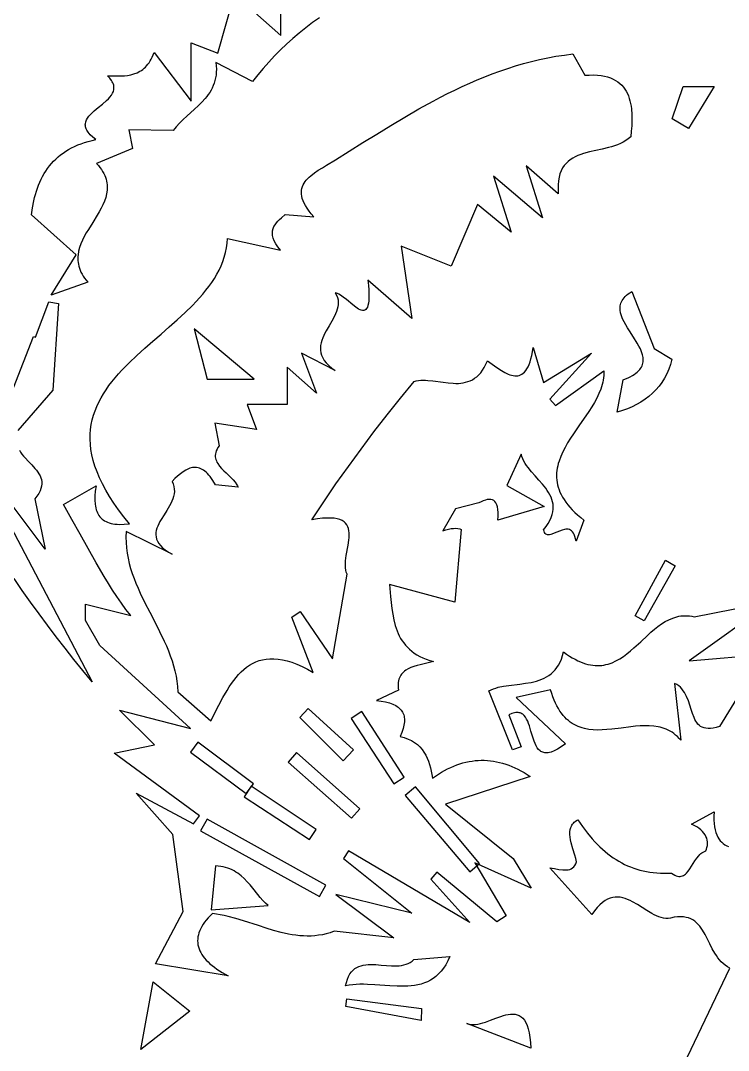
# Model space of a CAD drawing. Header units: metres. Extents: x -6.5 to 48.9, y 1.2 to 49.2.
# Drawn here: x 16.24 to 26.7, y 24.32 to 39.55 of the extents above; entities that cross this region are included whole.
import ezdxf

# ---------------------------------------------------------------- set-up
doc = ezdxf.new("R2010")
doc.units = ezdxf.units.M

msp = doc.modelspace()

# ---------------------------------------------------------------- linework, layer by layer
for points in [[(20.654973, 39.592565), (20.551536, 39.519435), (20.451229, 39.443823), (20.353909, 39.365708), (20.259434, 39.285074), (20.167661, 39.2019), (20.078447, 39.11617), (19.991649, 39.027864), (19.907125, 38.936965), (19.824731, 38.843453), (19.744325, 38.747311), (19.665764, 38.648519), (19.124385, 38.931475), (19.124385, 38.931475), (19.129192, 38.881208), (19.13092, 38.833222), (19.12972, 38.787411), (19.125741, 38.743666), (19.119134, 38.701881), (19.110048, 38.661948), (19.098633, 38.62376), (19.08504, 38.58721), (19.069416, 38.55219), (19.051914, 38.518593), (19.032681, 38.486311), (19.011869, 38.455239), (18.989627, 38.425267), (18.966105, 38.39629), (18.91582, 38.340887), (18.862212, 38.288173), (18.80648, 38.237289), (18.693438, 38.137579), (18.638526, 38.087036), (18.586285, 38.03489), (18.537913, 37.980283), (18.515552, 37.951788), (18.494609, 37.922356), (17.83833, 37.93262), (17.89207, 37.658202), (17.361035, 37.433926), (17.361035, 37.433926), (17.387229, 37.404597), (17.410769, 37.375484), (17.431739, 37.346579), (17.450224, 37.317875), (17.466309, 37.289364), (17.48008, 37.261039), (17.491621, 37.232893), (17.501017, 37.204918), (17.508354, 37.177106), (17.513717, 37.149451), (17.51719, 37.121945), (17.518859, 37.094579), (17.518809, 37.067348), (17.517126, 37.040243), (17.509197, 36.986383), (17.495753, 36.93294), (17.477476, 36.879854), (17.455045, 36.827065), (17.429142, 36.774514), (17.400447, 36.722142), (17.369641, 36.66989), (17.30442, 36.565504), (17.238924, 36.46088), (17.207774, 36.40833), (17.178599, 36.355543), (17.152077, 36.302458), (17.128891, 36.249017), (17.10972, 36.195159), (17.095246, 36.140825), (17.086149, 36.085956), (17.08383, 36.058303), (17.08311, 36.030493), (17.084076, 36.002519), (17.08681, 35.974375), (17.0914, 35.946052), (17.09793, 35.917543), (17.106485, 35.888841), (17.11715, 35.859938), (17.13001, 35.830827), (17.145151, 35.8015), (17.162657, 35.77195), (17.182613, 35.74217), (17.205105, 35.712152), (17.230218, 35.681888), (16.690708, 35.486935), (17.060303, 36.087526), (16.399191, 36.676748), (16.399191, 36.676748), (16.413177, 36.781371), (16.432146, 36.882361), (16.443572, 36.931424), (16.456331, 36.979494), (16.470452, 37.026543), (16.485963, 37.072545), (16.502894, 37.117469), (16.521274, 37.16129), (16.541132, 37.203977), (16.562496, 37.245504), (16.585397, 37.285842), (16.609862, 37.324963), (16.63592, 37.36284), (16.663601, 37.399443), (16.692934, 37.434746), (16.723948, 37.46872), (16.756671, 37.501336), (16.791133, 37.532568), (16.827363, 37.562386), (16.865389, 37.590763), (16.905241, 37.617671), (16.946948, 37.643082), (16.990538, 37.666968), (17.036041, 37.6893), (17.083485, 37.71005), (17.1329, 37.729192), (17.184314, 37.746695), (17.237757, 37.762533), (17.293258, 37.776678), (17.350845, 37.789101), (17.350845, 37.789101), (17.303057, 37.826527), (17.264772, 37.862458), (17.23538, 37.896993), (17.223829, 37.913768), (17.214274, 37.93023), (17.206639, 37.946393), (17.200847, 37.962268), (17.196823, 37.977868), (17.19449, 37.993205), (17.193773, 38.008292), (17.194596, 38.023141), (17.200556, 38.052173), (17.211763, 38.0804), (17.227608, 38.107922), (17.247485, 38.134836), (17.270784, 38.161242), (17.296898, 38.187237), (17.32522, 38.212921), (17.386053, 38.26375), (17.448419, 38.314517), (17.507456, 38.366012), (17.534207, 38.392278), (17.558301, 38.419023), (17.579131, 38.446343), (17.596089, 38.474339), (17.608568, 38.503109), (17.615959, 38.532751), (17.617557, 38.54793), (17.617654, 38.563364), (17.616176, 38.579066), (17.613046, 38.595047), (17.608188, 38.61132), (17.601527, 38.627898), (17.592985, 38.644792), (17.582488, 38.662016), (17.555322, 38.697499), (17.519421, 38.734447), (17.519421, 38.734447), (17.62078, 38.731001), (17.671296, 38.730184), (17.721411, 38.730798), (17.770903, 38.733461), (17.819552, 38.738794), (17.867137, 38.747416), (17.913439, 38.759947), (17.958237, 38.777007), (18.001311, 38.799216), (18.022132, 38.812445), (18.04244, 38.827193), (18.062206, 38.843538), (18.081403, 38.861558), (18.100005, 38.881329), (18.117982, 38.90293), (18.135308, 38.926438), (18.151954, 38.95193), (18.167895, 38.979484), (18.183101, 39.009178), (18.197545, 39.041087), (18.211201, 39.075292), (18.759599, 38.360269), (18.759599, 39.218529), (19.152193, 39.069614), (19.396476, 39.942054), (20.081419, 39.327362), (20.081419, 40.095599)], [(24.399192, 39.055681), (24.577327, 38.740456), (24.577327, 38.740456), (24.643185, 38.744564), (24.704922, 38.745258), (24.762662, 38.742669), (24.816529, 38.736929), (24.866646, 38.72817), (24.913138, 38.716522), (24.956127, 38.702117), (24.995739, 38.685087), (25.032097, 38.665563), (25.065325, 38.643677), (25.095546, 38.619559), (25.122885, 38.593342), (25.147465, 38.565156), (25.16941, 38.535134), (25.188844, 38.503406), (25.205891, 38.470104), (25.220674, 38.43536), (25.233318, 38.399304), (25.243947, 38.362069), (25.252683, 38.323786), (25.259652, 38.284586), (25.264976, 38.2446), (25.271188, 38.162798), (25.27231, 38.079432), (25.269332, 37.995553), (25.263246, 37.912213), (25.255041, 37.830462), (25.255041, 37.830462), (25.219812, 37.8013), (25.182403, 37.775389), (25.143043, 37.752423), (25.101961, 37.732095), (25.059388, 37.714096), (25.015552, 37.698119), (24.970683, 37.683858), (24.925011, 37.671005), (24.832173, 37.648293), (24.738874, 37.627523), (24.646949, 37.606239), (24.558234, 37.581981), (24.515654, 37.567968), (24.474565, 37.552289), (24.435196, 37.534638), (24.397776, 37.514707), (24.362536, 37.492188), (24.329704, 37.466774), (24.29951, 37.438158), (24.272183, 37.406032), (24.247953, 37.37009), (24.22705, 37.330024), (24.209702, 37.285525), (24.19614, 37.236288), (24.186592, 37.182005), (24.181288, 37.122368), (24.180457, 37.057071), (24.18433, 36.985805), (23.712192, 37.399427), (23.952188, 36.634996), (23.228702, 37.248215), (23.488793, 36.419777), (22.989155, 36.827645), (22.603093, 35.917464), (21.863973, 36.211804), (22.021184, 35.146263), (21.371985, 35.71144), (21.371985, 35.71144), (21.379593, 35.634159), (21.384425, 35.565481), (21.386611, 35.505009), (21.386282, 35.452341), (21.383569, 35.407079), (21.378603, 35.368823), (21.371514, 35.337173), (21.362433, 35.31173), (21.351491, 35.292094), (21.338818, 35.277865), (21.324545, 35.268644), (21.308803, 35.264032), (21.291722, 35.263628), (21.273434, 35.267033), (21.254068, 35.273848), (21.233756, 35.283672), (21.212629, 35.296107), (21.190816, 35.310753), (21.145658, 35.345078), (21.052873, 35.422673), (21.007337, 35.45955), (20.963766, 35.490885), (20.943044, 35.503474), (20.923206, 35.513479), (20.904382, 35.520501), (20.886702, 35.524138), (20.886702, 35.524138), (20.906688, 35.489558), (20.920753, 35.454943), (20.92936, 35.420287), (20.932973, 35.385585), (20.932055, 35.35083), (20.927069, 35.316019), (20.91848, 35.281144), (20.906749, 35.246202), (20.892341, 35.211187), (20.875718, 35.176093), (20.837684, 35.105648), (20.796353, 35.034823), (20.755432, 34.963576), (20.736283, 34.927781), (20.718627, 34.891865), (20.702927, 34.855821), (20.689646, 34.819645), (20.679247, 34.783331), (20.672194, 34.746874), (20.668951, 34.710268), (20.66998, 34.673509), (20.675745, 34.63659), (20.686709, 34.599507), (20.703335, 34.562253), (20.726088, 34.524825), (20.75543, 34.487215), (20.791824, 34.44942), (20.835734, 34.411433), (20.887623, 34.373249), (20.388036, 34.633563), (20.613309, 34.039662), (20.177552, 34.425618), (20.177552, 33.873696), (19.58794, 33.873696), (19.722351, 33.50033), (19.109163, 33.598179), (19.171937, 33.261187), (19.171937, 33.261187), (19.154491, 33.235359), (19.140461, 33.210397), (19.129677, 33.186257), (19.121964, 33.162896), (19.11715, 33.140271), (19.115063, 33.118337), (19.115531, 33.097052), (19.11838, 33.076372), (19.123438, 33.056253), (19.130533, 33.036652), (19.139493, 33.017525), (19.150143, 32.998829), (19.175829, 32.962555), (19.206211, 32.927483), (19.239909, 32.893264), (19.275541, 32.859549), (19.34709, 32.792243), (19.380246, 32.757954), (19.409816, 32.722779), (19.434419, 32.686367), (19.444427, 32.66759), (19.452676, 32.648372), (19.120095, 32.68217), (19.120095, 32.68217), (19.08004, 32.749083), (19.060012, 32.77839), (19.039983, 32.80502), (19.019954, 32.829039), (18.999924, 32.850515), (18.979893, 32.869513), (18.959861, 32.8861), (18.939827, 32.900344), (18.919792, 32.912311), (18.899756, 32.922067), (18.879717, 32.92968), (18.859677, 32.935216), (18.839635, 32.938741), (18.81959, 32.940324), (18.799543, 32.940029), (18.779493, 32.937925), (18.75944, 32.934077), (18.739385, 32.928553), (18.719326, 32.921418), (18.679199, 32.902587), (18.639058, 32.878117), (18.598901, 32.848542), (18.558727, 32.814396), (18.518535, 32.776212), (18.478323, 32.734524), (18.478323, 32.734524), (18.494082, 32.69638), (18.504258, 32.658736), (18.509307, 32.621573), (18.509685, 32.584868), (18.505848, 32.548601), (18.498252, 32.51275), (18.487354, 32.477295), (18.47361, 32.442213), (18.457477, 32.407484), (18.43941, 32.373087), (18.399299, 32.305201), (18.356929, 32.238386), (18.315949, 32.172472), (18.297121, 32.139799), (18.28001, 32.107288), (18.26507, 32.074918), (18.25276, 32.042666), (18.243534, 32.010512), (18.237849, 31.978435), (18.236162, 31.946412), (18.238928, 31.914424), (18.246604, 31.882449), (18.259646, 31.850465), (18.27851, 31.818452), (18.303653, 31.786387), (18.335531, 31.754251), (18.374599, 31.722021), (18.421315, 31.689676), (18.476134, 31.657195), (17.797427, 31.993547), (17.797427, 31.993547), (17.794279, 31.912264), (17.795839, 31.832236), (17.801811, 31.753383), (17.811898, 31.675627), (17.825805, 31.598889), (17.843235, 31.52309), (17.863891, 31.448149), (17.887479, 31.373988), (17.9137, 31.300528), (17.942261, 31.227689), (17.972863, 31.155393), (18.005212, 31.083559), (18.073962, 30.940964), (18.146142, 30.799271), (18.219382, 30.657845), (18.291313, 30.516053), (18.359565, 30.373261), (18.391571, 30.301292), (18.421769, 30.228835), (18.449862, 30.155811), (18.475555, 30.082142), (18.498551, 30.007747), (18.518554, 29.932548), (18.535268, 29.856465), (18.548397, 29.779419), (18.557644, 29.70133), (18.562713, 29.622121), (19.050132, 29.196243), (19.050132, 29.196243), (19.167065, 29.426895), (19.226801, 29.538329), (19.288712, 29.644862), (19.320794, 29.695749), (19.353794, 29.744762), (19.387835, 29.791683), (19.423043, 29.836298), (19.459543, 29.878389), (19.497457, 29.917739), (19.536913, 29.954134), (19.578032, 29.987355), (19.620942, 30.017188), (19.665765, 30.043415), (19.712626, 30.06582), (19.761651, 30.084187), (19.812963, 30.0983), (19.866687, 30.107942), (19.922948, 30.112896), (19.981871, 30.112947), (20.043579, 30.107878), (20.108197, 30.097472), (20.175851, 30.081514), (20.246664, 30.059787), (20.320761, 30.032075), (20.398267, 29.99816), (20.479306, 29.957828), (20.564003, 29.910861), (20.248303, 30.725228), (20.370954, 30.81113), (20.849319, 30.11168), (21.062018, 31.364738), (21.062018, 31.364738), (21.050889, 31.393052), (21.043316, 31.423444), (21.038909, 31.455683), (21.037281, 31.489541), (21.038042, 31.52479), (21.040805, 31.5612), (21.05078, 31.63659), (21.077648, 31.791241), (21.088324, 31.866842), (21.091613, 31.90341), (21.093017, 31.938852), (21.092148, 31.972938), (21.088618, 32.005441), (21.082038, 32.036131), (21.072019, 32.064779), (21.058173, 32.091157), (21.040111, 32.115035), (21.017445, 32.136186), (20.989787, 32.15438), (20.956746, 32.169388), (20.917936, 32.180982), (20.872968, 32.188933), (20.821452, 32.193012), (20.763, 32.192991), (20.697225, 32.188639), (20.623736, 32.17973), (20.542147, 32.166033), (20.542147, 32.166033), (20.718644, 32.433097), (20.898805, 32.696609), (21.082564, 32.956767), (21.269851, 33.213769), (21.460599, 33.467815), (21.654741, 33.719103), (21.852207, 33.967831), (22.052931, 34.214197), (22.052931, 34.214197), (22.085012, 34.222089), (22.118035, 34.227464), (22.151917, 34.230585), (22.186577, 34.231714), (22.221933, 34.231113), (22.257901, 34.229042), (22.331347, 34.221544), (22.481976, 34.200452), (22.557842, 34.191048), (22.633199, 34.185201), (22.670481, 34.184266), (22.707388, 34.185006), (22.743839, 34.187682), (22.779752, 34.192557), (22.815043, 34.199893), (22.849631, 34.209952), (22.883434, 34.222995), (22.916369, 34.239285), (22.948354, 34.259083), (22.979307, 34.282652), (23.009145, 34.310253), (23.037786, 34.342149), (23.065149, 34.378601), (23.09115, 34.419871), (23.115707, 34.466221), (23.138739, 34.517914), (23.138739, 34.517914), (23.241655, 34.446264), (23.293275, 34.410529), (23.344565, 34.376947), (23.395199, 34.347086), (23.444849, 34.322513), (23.469203, 34.312701), (23.493188, 34.304799), (23.516764, 34.299004), (23.539889, 34.295512), (23.562523, 34.294519), (23.584625, 34.29622), (23.606154, 34.300813), (23.627068, 34.308493), (23.647327, 34.319455), (23.666891, 34.333898), (23.685717, 34.352015), (23.703766, 34.374004), (23.720997, 34.400061), (23.737367, 34.430381), (23.752838, 34.465161), (23.767367, 34.504597), (23.780913, 34.548885), (23.793437, 34.59822), (23.804896, 34.6528), (23.81525, 34.71282), (23.96832, 34.199199), (24.673118, 34.632921), (24.060768, 33.950588), (24.141816, 33.856002), (24.857336, 34.369069), (24.857336, 34.369069), (24.858256, 34.335135), (24.857139, 34.301304), (24.854073, 34.26757), (24.849149, 34.233928), (24.842458, 34.200371), (24.834089, 34.166893), (24.812678, 34.100153), (24.78564, 34.033662), (24.753694, 33.967371), (24.717563, 33.901235), (24.677968, 33.835207), (24.635629, 33.769238), (24.59127, 33.703284), (24.499371, 33.571228), (24.408043, 33.438664), (24.364396, 33.372075), (24.323056, 33.305218), (24.284744, 33.238046), (24.250182, 33.170513), (24.22009, 33.102571), (24.19519, 33.034174), (24.184913, 32.999791), (24.176204, 32.965276), (24.169154, 32.930623), (24.163853, 32.895828), (24.160391, 32.860883), (24.158858, 32.825784), (24.159345, 32.790524), (24.161941, 32.755098), (24.166737, 32.719499), (24.173823, 32.683722), (24.183289, 32.647761), (24.195225, 32.611609), (24.209722, 32.575262), (24.226869, 32.538713), (24.246757, 32.501957), (24.269476, 32.464987), (24.295116, 32.427798), (24.323767, 32.390384), (24.35552, 32.352739), (24.390464, 32.314857), (24.428691, 32.276732), (24.470289, 32.238358), (24.515349, 32.19973), (24.563962, 32.160842), (24.447495, 31.850208), (24.447495, 31.850208), (24.439806, 31.887598), (24.43061, 31.919798), (24.42001, 31.94712), (24.408111, 31.969875), (24.395015, 31.988376), (24.380825, 32.002935), (24.365646, 32.013861), (24.349581, 32.021468), (24.332733, 32.026068), (24.315206, 32.027971), (24.297103, 32.027489), (24.278527, 32.024934), (24.240372, 32.014852), (24.201569, 32.000218), (24.125328, 31.967268), (24.089545, 31.953938), (24.0726, 31.94915), (24.056424, 31.94603), (24.04112, 31.944888), (24.026792, 31.946036), (24.013544, 31.949786), (24.001478, 31.95645), (23.990698, 31.966339), (23.981308, 31.979765), (23.973411, 31.99704), (23.967111, 32.018475), (23.967111, 32.018475), (24.004383, 32.066808), (24.03552, 32.113403), (24.06083, 32.158348), (24.080617, 32.201731), (24.095189, 32.243638), (24.104851, 32.284157), (24.109911, 32.323377), (24.110673, 32.361385), (24.107445, 32.398268), (24.100532, 32.434114), (24.09024, 32.46901), (24.076877, 32.503045), (24.060748, 32.536306), (24.042159, 32.56888), (24.021417, 32.600855), (23.998828, 32.632319), (23.949333, 32.694065), (23.896124, 32.754816), (23.841651, 32.815276), (23.788364, 32.876144), (23.738712, 32.938122), (23.716016, 32.969746), (23.695146, 33.001911), (23.676411, 33.034703), (23.660116, 33.068211), (23.646567, 33.102523), (23.63607, 33.137725), (23.425634, 32.675147), (23.977787, 32.361423), (23.291032, 32.159889), (23.291032, 32.159889), (23.294864, 32.220294), (23.295121, 32.273218), (23.291962, 32.318996), (23.285543, 32.357965), (23.27602, 32.390461), (23.263552, 32.416821), (23.248295, 32.437381), (23.230407, 32.452477), (23.210044, 32.462446), (23.187363, 32.467625), (23.162522, 32.468349), (23.135678, 32.464956), (23.106987, 32.457781), (23.076608, 32.447161), (23.044696, 32.433432), (23.011409, 32.416932), (22.663815, 32.329634), (22.478839, 32.003367), (22.478839, 32.003367), (22.520732, 32.018242), (22.561502, 32.02929), (22.600579, 32.036672), (22.637393, 32.040547), (22.671372, 32.041074), (22.701946, 32.038412), (22.728546, 32.032722), (22.7506, 32.024162), (22.655314, 30.950038), (21.688597, 31.21213), (21.688597, 31.21213), (21.705437, 31.033784), (21.714137, 30.944888), (21.724386, 30.856906), (21.737207, 30.770384), (21.75362, 30.685871), (21.774649, 30.603912), (21.787213, 30.564061), (21.801314, 30.525054), (21.817079, 30.48696), (21.834637, 30.449846), (21.854116, 30.413781), (21.875642, 30.378833), (21.899343, 30.345071), (21.925348, 30.312563), (21.953784, 30.281377), (21.984779, 30.251583), (22.01846, 30.223247), (22.054955, 30.196439), (22.094393, 30.171227), (22.1369, 30.147679), (22.182604, 30.125864), (22.231634, 30.10585), (22.284116, 30.087706), (22.34018, 30.071499), (22.34018, 30.071499), (22.242375, 30.04742), (22.144336, 30.024329), (22.096739, 30.01172), (22.050897, 29.99764), (22.007414, 29.981513), (21.966894, 29.962768), (21.929942, 29.94083), (21.912993, 29.928485), (21.897163, 29.915127), (21.882527, 29.900684), (21.869161, 29.885085), (21.85714, 29.868259), (21.84654, 29.850132), (21.837436, 29.830634), (21.829905, 29.809693), (21.824021, 29.787238), (21.81986, 29.763197), (21.817498, 29.737497), (21.81701, 29.710068), (21.818472, 29.680838), (21.82196, 29.649735), (21.499003, 29.495865), (21.499003, 29.495865), (21.568189, 29.486061), (21.630997, 29.473571), (21.687436, 29.458296), (21.737516, 29.440138), (21.781245, 29.419001), (21.800731, 29.407285), (21.818633, 29.394787), (21.834953, 29.381495), (21.84969, 29.367397), (21.862847, 29.352481), (21.874425, 29.336735), (21.884425, 29.320147), (21.892847, 29.302703), (21.899694, 29.284393), (21.904966, 29.265204), (21.908665, 29.245124), (21.910792, 29.22414), (21.911347, 29.20224), (21.910333, 29.179412), (21.903599, 29.130925), (21.890599, 29.07858), (21.871343, 29.02228), (21.84584, 28.961926), (21.84584, 28.961926), (21.907557, 28.945605), (21.963707, 28.925152), (22.014572, 28.90082), (22.060435, 28.87286), (22.101579, 28.841526), (22.138286, 28.80707), (22.170841, 28.769744), (22.199525, 28.729799), (22.224622, 28.687489), (22.246414, 28.643066), (22.265184, 28.596783), (22.281215, 28.54889), (22.294791, 28.499641), (22.306192, 28.449288), (22.315704, 28.398083), (22.323608, 28.346279), (22.323608, 28.346279), (22.368752, 28.377744), (22.413891, 28.407207), (22.459026, 28.43467), (22.504158, 28.460134), (22.549286, 28.483603), (22.594412, 28.505079), (22.639536, 28.524562), (22.684659, 28.542057), (22.72978, 28.557564), (22.774902, 28.571086), (22.820023, 28.582624), (22.865146, 28.592182), (22.91027, 28.599762), (22.955396, 28.605365), (23.000524, 28.608993), (23.045655, 28.610649), (23.09079, 28.610335), (23.135929, 28.608053), (23.181073, 28.603806), (23.226222, 28.597594), (23.271377, 28.589421), (23.316538, 28.579289), (23.361706, 28.5672), (23.406882, 28.553155), (23.452065, 28.537157), (23.497257, 28.519209), (23.542459, 28.499312), (23.58767, 28.477469), (23.632891, 28.453681), (23.678123, 28.427951), (23.723366, 28.400281), (23.768622, 28.370673), (22.516786, 27.962125), (23.516685, 27.160225), (23.782135, 26.717809), (22.950855, 27.094692), (23.413955, 26.312351), (23.275135, 26.223504), (22.3873, 26.953736), (22.29834, 26.853909), (22.876125, 26.210091), (21.08561, 27.270233), (21.010684, 27.157923), (22.019559, 26.347515), (20.894829, 26.627833), (21.754123, 25.983362), (20.870495, 26.08132), (20.870495, 26.08132), (20.812941, 26.061165), (20.755724, 26.044668), (20.698818, 26.031646), (20.642199, 26.021916), (20.585842, 26.015296), (20.529721, 26.011603), (20.473813, 26.010654), (20.418091, 26.012266), (20.362532, 26.016257), (20.307109, 26.022445), (20.251799, 26.030646), (20.196577, 26.040678), (20.086294, 26.065504), (19.976062, 26.095461), (19.865682, 26.129087), (19.754954, 26.164922), (19.531659, 26.23737), (19.418694, 26.27106), (19.304583, 26.301113), (19.247037, 26.314318), (19.18913, 26.326066), (19.130837, 26.336174), (19.072133, 26.344459), (19.072133, 26.344459), (19.039508, 26.312167), (19.009561, 26.280068), (18.982281, 26.248163), (18.957659, 26.216456), (18.935685, 26.184949), (18.916346, 26.153646), (18.899635, 26.12255), (18.885539, 26.091663), (18.874049, 26.06099), (18.865155, 26.030532), (18.858846, 26.000292), (18.855112, 25.970275), (18.853943, 25.940482), (18.855328, 25.910917), (18.859257, 25.881583), (18.865719, 25.852483), (18.874705, 25.823619), (18.886204, 25.794996), (18.900206, 25.766615), (18.9167, 25.73848), (18.935677, 25.710595), (18.957125, 25.682961), (18.981035, 25.655582), (19.007396, 25.628461), (19.036198, 25.601601), (19.06743, 25.575005), (19.101083, 25.548675), (19.137146, 25.522616), (19.175609, 25.49683), (19.216461, 25.471321), (19.305292, 25.421141), (18.231599, 25.602001), (18.642313, 26.37209), (18.486288, 27.512872), (17.945626, 28.123297), (18.795219, 27.670181), (18.881769, 27.790453), (17.618841, 28.716759), (18.216451, 28.838494), (17.701357, 29.353588), (18.747292, 29.080735), (17.408011, 30.307234), (17.197447, 30.677828), (17.197447, 30.920063), (17.864297, 30.75019), (17.864297, 30.75019), (17.794447, 30.842387), (17.726761, 30.936251), (17.660995, 31.031728), (17.596908, 31.128759), (17.534255, 31.227291), (17.472795, 31.327266), (17.352481, 31.531323), (17.23402, 31.740484), (17.115472, 31.954302), (16.994892, 32.172328), (16.870337, 32.394115), (17.352599, 32.667501), (17.352599, 32.667501), (17.341767, 32.591777), (17.335679, 32.5213), (17.334512, 32.456108), (17.338441, 32.396244), (17.342372, 32.368323), (17.347644, 32.341748), (17.354277, 32.316525), (17.362295, 32.292658), (17.371719, 32.270154), (17.382572, 32.249017), (17.394875, 32.229252), (17.408651, 32.210865), (17.423921, 32.193859), (17.440707, 32.17824), (17.459033, 32.164014), (17.478918, 32.151185), (17.500387, 32.139758), (17.52346, 32.129739), (17.54816, 32.121132), (17.574509, 32.113943), (17.602528, 32.108176), (17.632241, 32.103836), (17.663668, 32.100929), (17.696832, 32.09946), (17.768459, 32.100855), (17.847298, 32.10806), (17.847298, 32.10806), (17.762965, 32.21261), (17.685971, 32.314543), (17.616125, 32.413926), (17.553238, 32.510825), (17.497117, 32.605309), (17.447572, 32.697445), (17.404413, 32.7873), (17.367449, 32.874941), (17.336488, 32.960435), (17.31134, 33.043851), (17.291814, 33.125255), (17.277719, 33.204715), (17.268865, 33.282298), (17.265061, 33.358072), (17.266115, 33.432103), (17.271838, 33.504459), (17.282038, 33.575207), (17.296524, 33.644416), (17.315106, 33.712151), (17.337593, 33.778481), (17.363794, 33.843472), (17.393518, 33.907193), (17.426574, 33.96971), (17.462773, 34.031091), (17.501922, 34.091402), (17.543831, 34.150713), (17.588309, 34.209089), (17.635165, 34.266598), (17.68421, 34.323308), (17.735251, 34.379285), (17.788097, 34.434598), (17.84256, 34.489313), (17.955566, 34.597219), (18.072743, 34.703544), (18.192565, 34.808825), (18.313505, 34.913601), (18.434037, 35.018411), (18.552634, 35.123794), (18.667769, 35.230288), (18.777917, 35.338433), (18.830643, 35.393292), (18.88155, 35.448766), (18.930447, 35.504921), (18.977143, 35.561826), (19.021447, 35.619547), (19.063169, 35.678153), (19.102117, 35.737709), (19.138101, 35.798284), (19.17093, 35.859945), (19.200413, 35.922759), (19.22636, 35.986793), (19.248579, 36.052116), (19.266879, 36.118793), (19.281071, 36.186894), (19.290963, 36.256484), (19.296364, 36.327631), (20.078932, 36.153678), (20.078932, 36.153678), (20.040205, 36.203019), (20.00967, 36.249249), (19.986806, 36.292565), (19.971089, 36.33317), (19.961997, 36.371261), (19.959005, 36.407039), (19.961593, 36.440703), (19.969236, 36.472453), (19.981413, 36.50249), (19.997599, 36.531011), (20.017273, 36.558218), (20.039911, 36.584309), (20.064992, 36.609485), (20.091991, 36.633945), (20.149654, 36.681517), (20.571861, 36.646943), (20.571861, 36.646943), (20.534058, 36.691105), (20.50099, 36.733381), (20.472492, 36.773844), (20.448398, 36.812567), (20.428542, 36.849625), (20.412759, 36.885091), (20.400883, 36.919038), (20.392749, 36.951541), (20.38819, 36.982673), (20.387042, 37.012507), (20.389138, 37.041118), (20.394313, 37.068579), (20.402401, 37.094964), (20.413237, 37.120346), (20.426655, 37.144799), (20.44249, 37.168397), (20.460575, 37.191214), (20.480745, 37.213322), (20.502835, 37.234797), (20.526679, 37.25571), (20.578965, 37.296151), (20.636279, 37.335233), (20.697296, 37.373547), (20.760691, 37.411681), (20.889313, 37.48977), (20.889313, 37.48977), (21.297283, 37.744403), (21.501986, 37.871741), (21.707697, 37.997793), (21.914812, 38.121587), (22.123728, 38.242148), (22.334842, 38.358502), (22.441346, 38.414797), (22.548549, 38.469676), (22.6565, 38.523015), (22.765248, 38.574695), (22.874842, 38.624592), (22.985333, 38.672585), (23.09677, 38.718552), (23.209203, 38.762372), (23.322681, 38.803923), (23.437253, 38.843083), (23.55297, 38.87973), (23.669881, 38.913743), (23.788035, 38.945), (23.907482, 38.973379), (24.028271, 38.998758), (24.150453, 39.021016), (24.274077, 39.040031), (24.399192, 39.055681)], [(26.029338, 38.573503), (26.490247, 38.573503), (26.108597, 37.953323), (25.86666, 38.098485), (26.029338, 38.573503)], [(25.271019, 35.542732), (25.601559, 34.700646), (25.86523, 34.542694), (25.86523, 34.542694), (25.843753, 34.465693), (25.817926, 34.392834), (25.78785, 34.32403), (25.753629, 34.259193), (25.715363, 34.198235), (25.673154, 34.141067), (25.627106, 34.087601), (25.57732, 34.037748), (25.523897, 33.991422), (25.466941, 33.948532), (25.406552, 33.908992), (25.342834, 33.872713), (25.275888, 33.839607), (25.205816, 33.809585), (25.13272, 33.782559), (25.056702, 33.758441), (25.141036, 34.235948), (25.141036, 34.235948), (25.180301, 34.25138), (25.216371, 34.267212), (25.249341, 34.283433), (25.279311, 34.30003), (25.306378, 34.316992), (25.330638, 34.334308), (25.352189, 34.351965), (25.371129, 34.369951), (25.387555, 34.388256), (25.401565, 34.406868), (25.413256, 34.425773), (25.422725, 34.444963), (25.430071, 34.464423), (25.435389, 34.484143), (25.438779, 34.504111), (25.440337, 34.524315), (25.44016, 34.544744), (25.438347, 34.565385), (25.4302, 34.60726), (25.416676, 34.649847), (25.398553, 34.69305), (25.376611, 34.736778), (25.35163, 34.780936), (25.29567, 34.87017), (25.236908, 34.960002), (25.208426, 35.004909), (25.181582, 35.049685), (25.157156, 35.094237), (25.135927, 35.138471), (25.118676, 35.182293), (25.106181, 35.225609), (25.099223, 35.268328), (25.098064, 35.289433), (25.098581, 35.310353), (25.100872, 35.331078), (25.105034, 35.351594), (25.111166, 35.37189), (25.119363, 35.391954), (25.129724, 35.411776), (25.142346, 35.431342), (25.157327, 35.450642), (25.174763, 35.469663), (25.194753, 35.488395), (25.217394, 35.506824), (25.242784, 35.524941), (25.271019, 35.542732)], [(15.799706, 33.268878), (16.429427, 34.87546), (16.457344, 34.865442), (16.655785, 35.392075), (16.799561, 35.363639), (16.71543, 34.085968), (16.196949, 33.48679)], [(18.802863, 34.99184), (18.997027, 34.247544), (19.691689, 34.247544), (18.802863, 34.99184)], [(16.219381, 33.196777), (16.237617, 33.166954), (16.257972, 33.138106), (16.280053, 33.110098), (16.303466, 33.082793), (16.352715, 33.029751), (16.402575, 32.977893), (16.449901, 32.92613), (16.47163, 32.899945), (16.491545, 32.873376), (16.509255, 32.846287), (16.524364, 32.818542), (16.53648, 32.790007), (16.545211, 32.760543), (16.550162, 32.730016), (16.55094, 32.69829), (16.547152, 32.665229), (16.538406, 32.630696), (16.524307, 32.594556), (16.504463, 32.556673), (16.478481, 32.516912), (16.445966, 32.475135), (16.599241, 31.733925), (16.127173, 32.363349)], [(15.98604, 32.271435), (17.293783, 29.772402), (17.293783, 29.772402), (17.158607, 29.936943), (17.025296, 30.102788), (16.893807, 30.269906), (16.764098, 30.438269), (16.636127, 30.607847), (16.509854, 30.778611), (16.385235, 30.950529), (16.26223, 31.123574), (16.140795, 31.297716)], [(25.912086, 31.488474), (25.453873, 30.67473), (25.321606, 30.748427), (25.769261, 31.567568), (25.912086, 31.488474)], [(27.08701, 29.951685), (26.565693, 29.110443), (26.565693, 29.110443), (26.518262, 29.09628), (26.474972, 29.0867), (26.435581, 29.081462), (26.399847, 29.08033), (26.367531, 29.083065), (26.338389, 29.089429), (26.312181, 29.099183), (26.288665, 29.112091), (26.267601, 29.127912), (26.248746, 29.14641), (26.231859, 29.167346), (26.2167, 29.190481), (26.203026, 29.215579), (26.190596, 29.2424), (26.168503, 29.30026), (26.148491, 29.362156), (26.128629, 29.426182), (26.106986, 29.490434), (26.08163, 29.553006), (26.066957, 29.583066), (26.050632, 29.611992), (26.032414, 29.639546), (26.01206, 29.665488), (25.989331, 29.689581), (25.963984, 29.711588), (25.935778, 29.731268), (25.904472, 29.748385), (25.993827, 28.905966), (25.993827, 28.905966), (25.969778, 28.934282), (25.944931, 28.960195), (25.919314, 28.983794), (25.892957, 29.005171), (25.865891, 29.024417), (25.838143, 29.041622), (25.809743, 29.056878), (25.780722, 29.070274), (25.751107, 29.081902), (25.72093, 29.091852), (25.690218, 29.100215), (25.659002, 29.107083), (25.595174, 29.116692), (25.529681, 29.121405), (25.462758, 29.12195), (25.394641, 29.11905), (25.325564, 29.113434), (25.255763, 29.105826), (25.114932, 29.087541), (24.974028, 29.070002), (24.904137, 29.063328), (24.834934, 29.059019), (24.766654, 29.0578), (24.699532, 29.060399), (24.633805, 29.06754), (24.569706, 29.07995), (24.538341, 29.088358), (24.507472, 29.098356), (24.477127, 29.110033), (24.447337, 29.123482), (24.41813, 29.138792), (24.389537, 29.156055), (24.361586, 29.175361), (24.334307, 29.196801), (24.307729, 29.220466), (24.281883, 29.246447), (24.256796, 29.274833), (24.232499, 29.305717), (24.209021, 29.339189), (24.186392, 29.375339), (24.16464, 29.414258), (24.143795, 29.456037), (24.123888, 29.500767), (24.104946, 29.548539), (24.087, 29.599443), (24.070078, 29.65357), (23.560185, 29.541335), (24.290468, 28.85403), (24.290468, 28.85403), (24.228968, 28.809929), (24.173238, 28.775338), (24.122927, 28.749678), (24.077687, 28.732369), (24.05686, 28.726665), (24.037169, 28.722831), (24.018571, 28.720795), (24.001022, 28.720484), (23.984479, 28.721827), (23.968898, 28.724749), (23.954236, 28.729179), (23.940448, 28.735044), (23.927491, 28.742273), (23.915322, 28.750791), (23.89317, 28.771409), (23.873644, 28.796318), (23.856395, 28.824938), (23.841072, 28.85669), (23.827327, 28.890992), (23.803172, 28.964932), (23.781136, 29.042117), (23.758425, 29.117907), (23.745943, 29.15383), (23.732244, 29.187664), (23.716979, 29.218829), (23.699799, 29.246746), (23.680354, 29.270835), (23.658295, 29.290515), (23.646176, 29.298521), (23.633273, 29.305207), (23.619541, 29.310501), (23.604938, 29.31433), (23.589419, 29.316622), (23.572941, 29.317305), (23.55546, 29.316306), (23.536933, 29.313552), (23.517316, 29.308971), (23.496565, 29.302491), (23.451487, 29.283541), (23.635254, 28.811034), (23.50832, 28.766805), (23.157983, 29.637809), (23.157983, 29.637809), (23.190529, 29.653737), (23.224604, 29.667521), (23.260066, 29.679389), (23.296776, 29.689568), (23.373379, 29.705772), (23.453295, 29.717954), (23.618586, 29.737538), (23.701721, 29.748583), (23.783692, 29.762893), (23.82389, 29.771841), (23.863376, 29.782289), (23.902012, 29.794463), (23.939657, 29.808592), (23.97617, 29.824903), (24.011413, 29.843624), (24.045245, 29.864983), (24.077526, 29.889207), (24.108116, 29.916524), (24.136876, 29.947161), (24.163665, 29.981347), (24.188343, 30.01931), (24.210771, 30.061276), (24.230809, 30.107473), (24.248316, 30.15813), (24.263153, 30.213473), (24.263153, 30.213473), (24.306877, 30.181543), (24.3496, 30.152639), (24.391351, 30.126678), (24.432156, 30.103575), (24.472044, 30.083244), (24.511041, 30.0656), (24.549175, 30.050559), (24.586474, 30.038036), (24.622966, 30.027945), (24.658678, 30.020202), (24.693636, 30.014722), (24.72787, 30.011419), (24.761407, 30.01021), (24.794273, 30.011009), (24.826497, 30.01373), (24.858106, 30.01829), (24.889127, 30.024603), (24.919589, 30.032584), (24.949518, 30.042148), (24.978942, 30.053211), (25.036387, 30.079491), (25.092143, 30.110745), (25.14643, 30.146294), (25.199469, 30.185458), (25.25148, 30.227557), (25.302683, 30.271911), (25.403547, 30.36467), (25.503823, 30.458297), (25.554292, 30.503737), (25.605273, 30.547356), (25.656989, 30.588474), (25.70966, 30.626411), (25.763505, 30.660489), (25.818744, 30.690026), (25.875599, 30.714344), (25.904701, 30.724334), (25.934289, 30.732764), (25.964391, 30.739549), (25.995035, 30.744605), (26.026247, 30.747847), (26.058056, 30.749189), (26.090489, 30.748546), (26.123574, 30.745835), (26.157337, 30.740969), (26.191808, 30.733864), (27.343749, 30.960627), (26.121042, 30.081807), (27.266319, 30.181385)], [(20.366256, 29.245099), (21.007139, 28.604216), (21.156291, 28.763469), (20.489326, 29.375949), (20.366256, 29.245099)], [(21.122297, 29.227803), (21.755868, 28.261683), (21.905374, 28.358716), (21.283136, 29.331961), (21.122297, 29.227803)], [(18.749456, 28.732986), (19.57031, 28.118487), (19.678228, 28.263018), (18.856362, 28.876065), (18.749456, 28.732986)], [(20.19236, 28.584404), (21.126983, 27.753275), (21.252524, 27.894649), (20.316367, 28.724155), (20.19236, 28.584404)], [(19.543062, 28.071179), (20.509181, 27.437609), (20.608208, 27.588002), (19.644615, 28.225456), (19.543062, 28.071179)], [(21.921471, 28.089269), (22.875613, 26.961647), (23.021805, 27.08475), (22.074741, 28.21821), (21.921471, 28.089269)], [(18.898039, 27.566488), (20.655541, 26.596242), (20.748204, 26.763808), (18.993232, 27.738554), (18.898039, 27.566488)], [(26.721778, 25.537285), (26.685883, 25.557137), (26.65274, 25.579602), (26.622129, 25.604439), (26.59383, 25.631408), (26.56762, 25.66027), (26.543279, 25.690784), (26.520586, 25.722709), (26.499321, 25.755807), (26.460189, 25.824556), (26.424115, 25.895111), (26.389333, 25.965549), (26.354074, 26.033951), (26.316573, 26.098394), (26.296429, 26.12853), (26.275061, 26.156957), (26.25225, 26.183433), (26.227773, 26.207719), (26.20141, 26.229575), (26.172939, 26.24876), (26.142141, 26.265034), (26.108795, 26.278157), (26.072678, 26.287889), (26.033571, 26.293989), (25.991252, 26.296219), (25.945501, 26.294336), (25.896097, 26.288102), (25.842819, 26.277276), (25.842819, 26.277276), (25.808364, 26.272951), (25.773863, 26.27313), (25.73931, 26.2774), (25.704696, 26.28535), (25.670015, 26.296567), (25.635259, 26.31064), (25.600422, 26.327156), (25.565495, 26.345703), (25.495346, 26.387241), (25.424753, 26.431957), (25.353659, 26.476554), (25.282005, 26.517735), (25.24595, 26.536013), (25.209733, 26.552201), (25.173348, 26.565887), (25.136786, 26.576657), (25.100041, 26.584101), (25.063106, 26.587805), (25.025972, 26.587358), (24.988634, 26.582347), (24.951083, 26.57236), (24.913312, 26.556986), (24.875314, 26.535812), (24.837083, 26.508425), (24.79861, 26.474414), (24.759888, 26.433367), (24.72091, 26.384871), (24.68167, 26.328514), (24.059521, 27.020717), (24.059521, 27.020717), (24.127781, 27.008017), (24.192444, 26.996666), (24.252597, 26.989364), (24.280699, 26.988076), (24.307331, 26.988812), (24.332381, 26.991912), (24.355734, 26.997712), (24.377277, 27.00655), (24.396895, 27.018764), (24.414474, 27.03469), (24.429901, 27.054668), (24.443062, 27.079034), (24.453843, 27.108126), (24.453843, 27.108126), (24.441724, 27.158615), (24.428472, 27.207882), (24.401057, 27.302484), (24.376577, 27.391394), (24.366994, 27.433548), (24.360011, 27.474076), (24.356252, 27.512914), (24.356339, 27.549992), (24.360894, 27.585245), (24.370539, 27.618605), (24.377465, 27.634555), (24.385897, 27.650005), (24.395913, 27.664949), (24.407591, 27.679378), (24.421008, 27.693284), (24.436242, 27.706657), (24.453371, 27.71949), (24.472473, 27.731774), (24.472473, 27.731774), (24.542943, 27.629545), (24.614514, 27.534701), (24.68741, 27.447168), (24.724424, 27.406121), (24.761853, 27.366873), (24.799726, 27.329415), (24.83807, 27.293739), (24.876913, 27.259836), (24.916283, 27.227695), (24.956209, 27.197308), (24.996718, 27.168665), (25.037839, 27.141757), (25.079598, 27.116575), (25.122026, 27.093109), (25.165148, 27.071351), (25.208995, 27.051291), (25.253592, 27.03292), (25.29897, 27.016228), (25.345155, 27.001206), (25.392175, 26.987845), (25.440059, 26.976136), (25.488835, 26.966069), (25.53853, 26.957635), (25.589174, 26.950826), (25.640793, 26.94563), (25.693415, 26.942041), (25.74707, 26.940047), (25.801785, 26.93964), (25.857587, 26.94081), (25.857587, 26.94081), (25.882003, 26.924188), (25.905067, 26.911246), (25.926858, 26.901789), (25.947456, 26.895623), (25.96694, 26.892554), (25.98539, 26.892387), (26.002886, 26.894927), (26.019507, 26.899982), (26.035333, 26.907355), (26.050443, 26.916854), (26.064918, 26.928283), (26.078837, 26.941448), (26.105324, 26.972211), (26.130542, 27.007586), (26.179719, 27.085958), (26.204952, 27.125845), (26.231465, 27.164126), (26.259895, 27.199248), (26.275027, 27.215138), (26.290878, 27.229654), (26.307526, 27.242604), (26.325051, 27.253792), (26.343534, 27.263023), (26.363053, 27.270105), (26.363053, 27.270105), (26.374216, 27.29642), (26.382487, 27.323107), (26.387796, 27.350041), (26.390072, 27.377101), (26.389245, 27.404162), (26.385245, 27.4311), (26.378003, 27.457793), (26.367447, 27.484117), (26.353508, 27.509948), (26.336115, 27.535162), (26.315198, 27.559637), (26.290687, 27.583248), (26.262512, 27.605873), (26.230603, 27.627388), (26.19489, 27.647669), (26.155301, 27.666593), (26.487495, 27.845912), (26.487495, 27.845912), (26.484895, 27.783761), (26.485225, 27.726548), (26.488366, 27.67406), (26.494199, 27.626084), (26.502607, 27.582409), (26.51347, 27.54282), (26.526668, 27.507106), (26.542085, 27.475053), (26.559599, 27.446449), (26.579094, 27.421082), (26.60045, 27.398738), (26.623548, 27.379205), (26.64827, 27.362271), (26.674496, 27.347722), (26.702108, 27.335345)], [(19.115827, 27.04747), (19.054742, 26.396731), (19.895867, 26.465205), (19.895867, 26.465205), (19.8555, 26.499763), (19.816885, 26.538736), (19.779409, 26.58123), (19.742456, 26.626352), (19.667658, 26.720902), (19.628581, 26.768544), (19.587567, 26.815238), (19.543998, 26.860092), (19.497261, 26.902212), (19.446739, 26.940704), (19.419867, 26.95831), (19.391818, 26.974674), (19.362515, 26.989685), (19.331881, 27.00323), (19.29984, 27.015198), (19.266314, 27.025477), (19.231227, 27.033955), (19.194501, 27.040521), (19.15606, 27.045063), (19.115827, 27.04747)], [(22.579133, 25.708204), (22.579133, 25.708204), (22.550834, 25.644877), (22.52023, 25.587717), (22.487424, 25.536429), (22.452519, 25.490716), (22.415619, 25.450282), (22.376827, 25.414833), (22.336245, 25.384072), (22.293977, 25.357704), (22.250127, 25.335433), (22.204796, 25.316963), (22.158089, 25.301999), (22.110109, 25.290244), (22.060958, 25.281404), (22.010741, 25.275183), (21.959559, 25.271284), (21.907517, 25.269412), (21.854717, 25.269272), (21.801262, 25.270568), (21.692803, 25.276283), (21.472569, 25.291933), (21.362446, 25.297136), (21.307744, 25.298047), (21.253419, 25.297436), (21.199575, 25.295009), (21.146313, 25.290469), (21.093739, 25.283521), (21.041954, 25.273869), (21.041954, 25.273869), (21.053296, 25.326551), (21.067615, 25.373264), (21.084743, 25.414343), (21.104511, 25.450124), (21.126754, 25.480944), (21.151301, 25.507138), (21.177987, 25.529043), (21.206643, 25.546994), (21.237101, 25.561328), (21.269193, 25.57238), (21.302753, 25.580487), (21.337611, 25.585985), (21.373601, 25.589209), (21.410555, 25.590496), (21.486682, 25.588603), (21.564649, 25.582994), (21.643117, 25.576356), (21.720741, 25.571379), (21.758817, 25.570353), (21.79618, 25.570751), (21.832661, 25.572907), (21.868092, 25.577159), (21.902307, 25.583842), (21.935136, 25.593292), (21.966412, 25.605846), (21.995968, 25.621839), (22.023636, 25.641608), (22.049248, 25.665488), (22.579133, 25.708204)], [(25.522264, 23.024965), (26.721778, 25.537285)], [(18.196743, 25.334885), (18.738249, 24.898399), (18.015515, 24.333817), (18.196743, 25.334885)], [(22.157932, 24.760498), (21.045286, 24.968355), (21.05979, 25.084607), (22.162337, 24.939877), (22.157932, 24.760498)], [(23.779462, 24.351167), (22.834799, 24.719301), (22.834799, 24.719301), (22.86462, 24.708978), (22.895984, 24.703264), (22.928736, 24.70169), (22.962719, 24.703788), (22.997777, 24.70909), (23.033753, 24.717126), (23.070491, 24.727429), (23.107836, 24.73953), (23.183717, 24.767251), (23.260146, 24.796542), (23.335873, 24.823653), (23.373082, 24.835221), (23.409646, 24.844838), (23.44541, 24.852036), (23.480216, 24.856347), (23.513909, 24.857302), (23.546332, 24.854433), (23.577329, 24.847271), (23.606743, 24.835348), (23.634418, 24.818195), (23.660199, 24.795343), (23.683928, 24.766325), (23.705449, 24.730671), (23.724607, 24.687913), (23.741244, 24.637583), (23.755204, 24.579212), (23.766331, 24.512331), (23.774469, 24.436472), (23.779462, 24.351167)]]:
    msp.add_lwpolyline(points)

doc.saveas('drawing.dxf')
